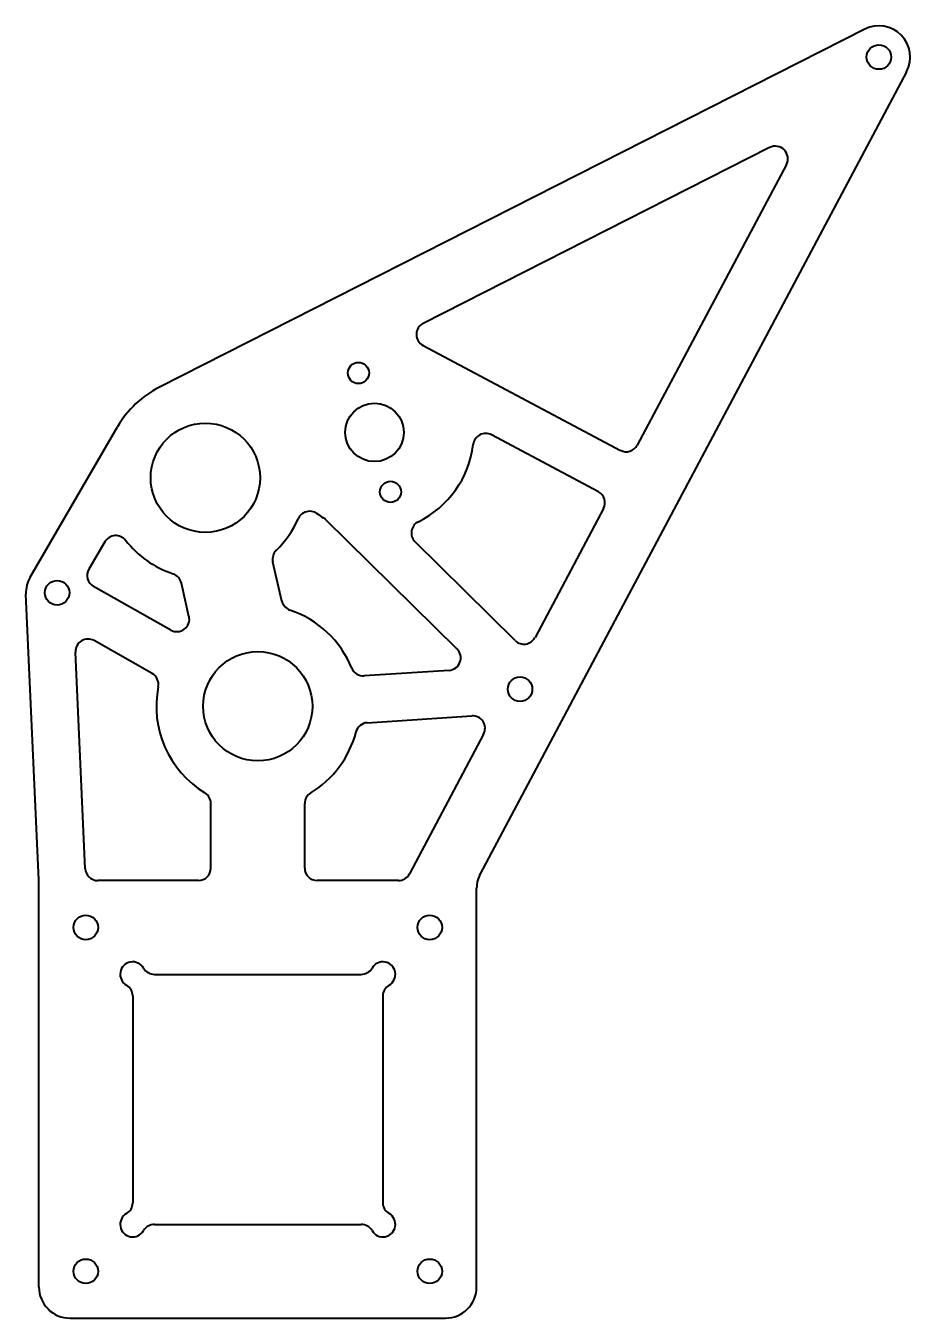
# Model space of a CAD drawing. Header units: inches. Extents: x -1.9 to 5.2, y -1.8 to 8.6.
import ezdxf

# ---------------------------------------------------------------- set-up
doc = ezdxf.new("R2010")
doc.units = ezdxf.units.IN
doc.header["$MEASUREMENT"] = 0
doc.layers.add('Visible', color=7, linetype='Continuous', lineweight=40)

msp = doc.modelspace()

# ---------------------------------------------------------------- linework, layer by layer
at = {"layer": 'Visible'}
for p, q in [((4.853, 8.559), (-0.787, 5.696)), ((5.187, 8.219), (1.779, 1.805)), ((4.092, 7.613), (1.323, 6.207)), ((4.226, 7.477), (3.034, 5.233)), ((1.321, 6.029), (2.899, 5.191)), ((-1.82, 4.178), (-1.121, 5.38)), ((2.723, 4.86), (1.869, 5.314)), ((2.764, 4.725), (2.217, 3.695)), ((1.593, 3.602), (0.542, 4.638)), ((-1.223, 4.46), (-1.35, 4.24)), ((2.058, 3.67), (1.258, 4.46)), ((0.192, 3.986), (0.12, 4.297)), ((-1.75, 1.756), (-1.854, 4.041)), ((-0.696, 3.754), (-1.313, 4.103)), ((-0.55, 3.863), (-0.611, 4.13)), ((-0.845, 3.407), (-1.308, 3.669)), ((-1.379, 1.845), (-1.458, 3.578)), ((1.529, 3.431), (0.851, 3.387)), ((0.875, 3.013), (1.711, 3.068)), ((1.806, 2.921), (1.212, 1.803)), ((-0.375, 1.85), (-0.375, 2.366)), ((0.375, 1.85), (0.375, 2.366)), ((-1.75, -1.5), (-1.75, 1.744)), ((-0.475, 1.75), (-1.279, 1.75)), ((1.124, 1.75), (0.475, 1.75)), ((1.75, -1.5), (1.75, 1.688)), ((-0.827, 1), (0.827, 1)), ((-1, 0.827), (-1, -0.827)), ((1, 0.827), (1, -0.827)), ((-0.827, -1), (0.827, -1)), ((-1.5, -1.75), (1.5, -1.75))]:
    msp.add_line(p, q, dxfattribs=at)
for centre, radius in [((4.966, 8.337), 0.098), ((0.805, 5.81), 0.0846), ((0.933, 5.335), 0.234), ((-0.419, 4.972), 0.437), ((1.061, 4.859), 0.0846), ((-1.604, 4.052), 0.098), ((0, 3.144), 0.437), ((2.097, 3.281), 0.098), ((-1.375, 1.375), 0.098), ((1.375, 1.375), 0.098), ((-1.375, -1.375), 0.098), ((1.375, -1.375), 0.098)]:
    msp.add_circle(centre, radius, dxfattribs=at)
for centre, radius, start, end in [((4.966, 8.337), 0.25, 332.0224, 116.9185), ((4.138, 7.524), 0.1, 332.0224, 116.9185), ((1.368, 6.118), 0.1, 116.9185, 242.0224), ((-0.419, 4.972), 0.812, 116.9185, 149.8246), ((1.822, 5.226), 0.1, 62.0224, 172.9938), ((0.933, 5.335), 0.796, 296.1509, 352.9938), ((2.946, 5.28), 0.1, 242.0224, 332.0224), ((2.676, 4.772), 0.1, 332.0224, 62.0224), ((0.415, 4.604), 0.1, 54.6641, 156.2279), ((0.933, 5.335), 0.796, 234.6641, 239.0241), ((0.472, 4.567), 0.1, 45.407, 59.0241), ((-0.419, 4.972), 0.812, 314.321, 336.2279), ((1.328, 4.531), 0.1, 116.1509, 225.407), ((-1.136, 4.409), 0.1, 38.0924, 149.8246), ((-0.419, 4.972), 0.811, 218.0924, 251.5063), ((0.218, 4.32), 0.1, 134.321, 192.9136), ((-1.264, 4.19), 0.1, 149.8246, 240.4847), ((-1.604, 4.052), 0.25, 149.8246, 182.5992), ((-0.708, 4.107), 0.1, 12.9136, 71.5063), ((0.289, 4.009), 0.1, 192.9136, 251.5063), ((-0.647, 3.841), 0.1, 240.4847, 12.9136), ((0, 3.144), 0.811, 22.1084, 71.5063), ((-1.358, 3.582), 0.1, 60.4847, 182.5992), ((2.128, 3.741), 0.1, 225.407, 332.0224), ((1.523, 3.531), 0.1, 273.7226, 45.407), ((0.844, 3.487), 0.1, 202.1084, 273.7226), ((-0.894, 3.32), 0.1, 348.8705, 60.4847), ((0, 3.144), 0.811, 168.8705, 238.5927), ((0.882, 2.913), 0.1, 93.7226, 165.3368), ((1.717, 2.968), 0.1, 332.0224, 93.7226), ((0, 3.144), 0.812, 301.4073, 345.3368), ((-0.475, 2.366), 0.1, 0, 58.5927), ((0.475, 2.366), 0.1, 121.4073, 180), ((-1.279, 1.85), 0.1, 182.5992, 270), ((-0.475, 1.85), 0.1, 270, 0), ((0.475, 1.85), 0.1, 180, 270), ((1.124, 1.85), 0.1, 270, 332.0224), ((2, 1.688), 0.25, 152.0224, 180), ((-2, 1.744), 0.25, 0, 2.5992), ((-1, 1), 0.1, 30, 240), ((-0.827, 1.1), 0.1, 210, 270), ((0.827, 1.1), 0.1, 270, 330), ((1, 1), 0.1, 300, 150), ((-1.1, 0.827), 0.1, 0, 60), ((1.1, 0.827), 0.1, 120, 180), ((-1.1, -0.827), 0.1, 300, 0), ((1.1, -0.827), 0.1, 180, 240), ((-1, -1), 0.1, 120, 330), ((1, -1), 0.1, 210, 60), ((-0.827, -1.1), 0.1, 90, 150), ((0.827, -1.1), 0.1, 30, 90), ((-1.5, -1.5), 0.25, 180, 270), ((1.5, -1.5), 0.25, 270, 0)]:
    msp.add_arc(centre, radius, start, end, dxfattribs=at)

doc.saveas('drawing.dxf')
